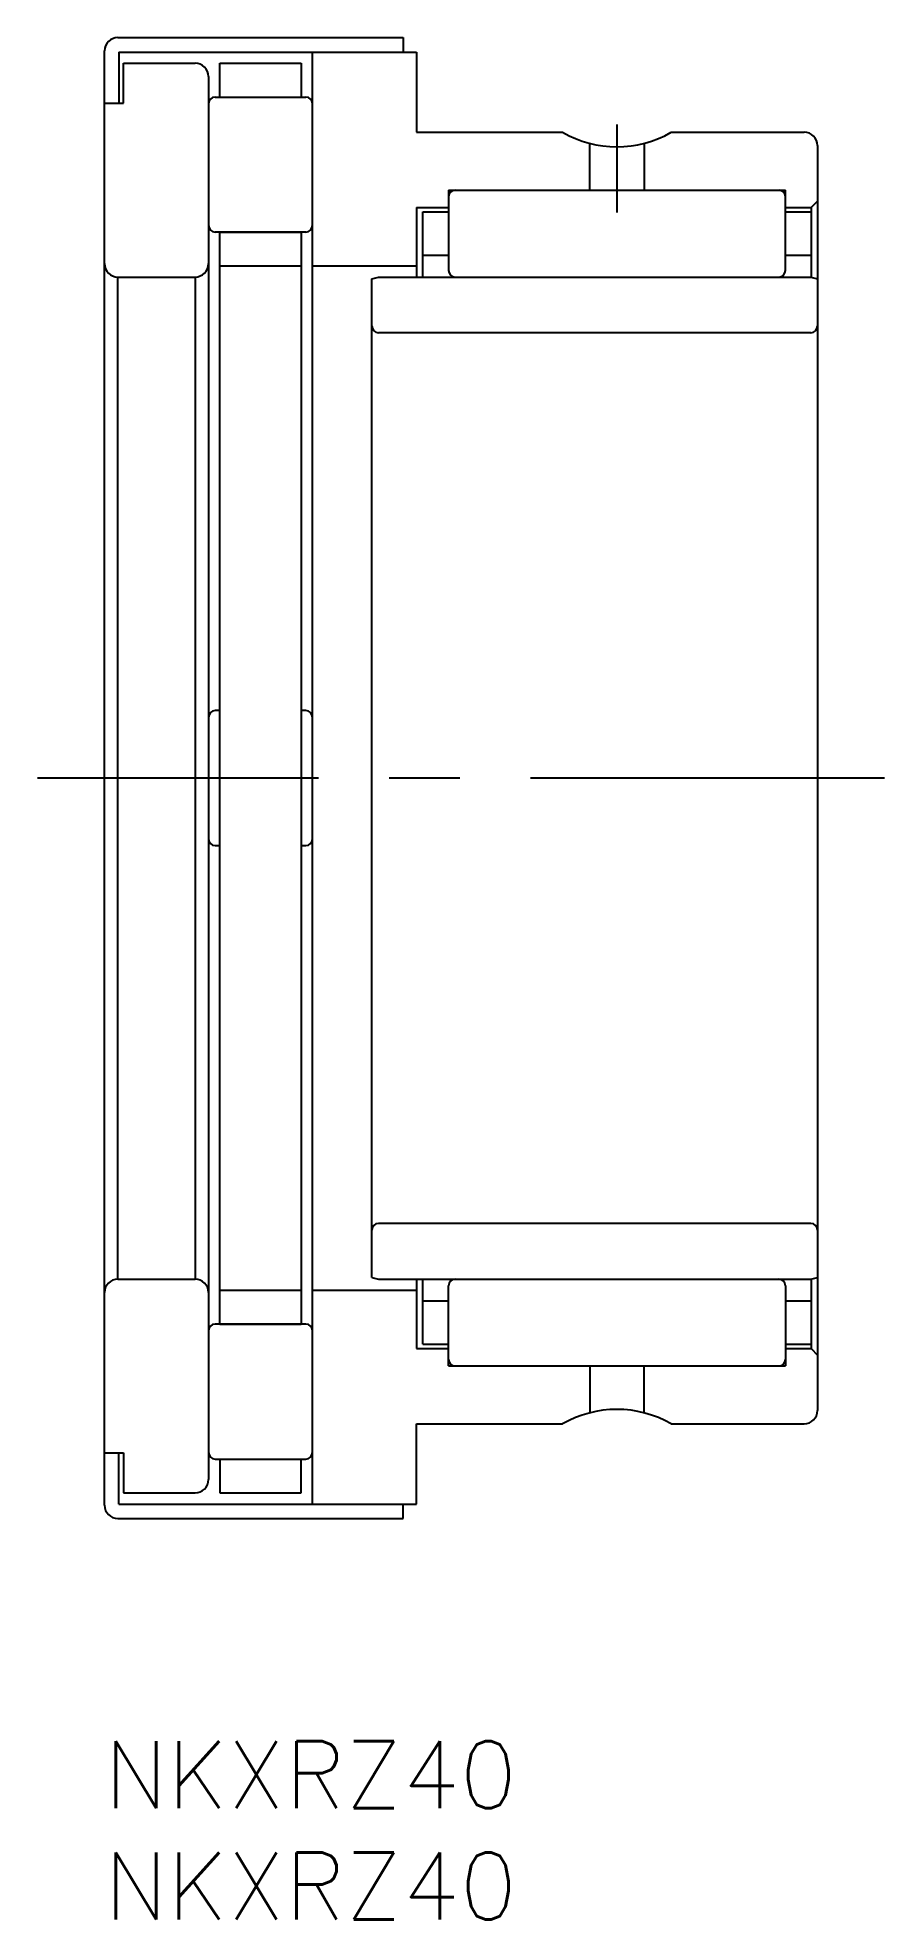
# Model space of a CAD drawing. Extents: x -3 to 35, y -8 to 76.5.
import ezdxf

# ---------------------------------------------------------------- set-up
doc = ezdxf.new("R2010")
doc.units = 0
doc.header["$LTSCALE"] = 0.5
doc.linetypes.add('CENTER', pattern=[50.8, 31.75, -6.35, 6.35, -6.35])
for name, color, linetype in [('MSM_CENTER', 1, 'CENTER'), ('MSM_CONTINUOUS', 7, 'CONTINUOUS'), ('MSM_PART_NUMBER', 7, 'CONTINUOUS')]:
    doc.layers.add(name, color=color, linetype=linetype)
doc.styles.get("Standard").update_dxf_attribs({"font": 'txt.shx', "height": 3, "bigfont": 'bigfont.shx'})

# ---------------------------------------------------------------- blocks, each defined once
blk = doc.blocks.new('*U2')
at = {"layer": 'MSM_PART_NUMBER'}
blk.add_text('NKXRZ40', height=3, dxfattribs=at).set_placement((0, -3))
blk = doc.blocks.new('*U3')
at = {"layer": 'MSM_PART_NUMBER'}
blk.add_text('NKXRZ40', height=3, dxfattribs=at).set_placement((0, -8))

msp = doc.modelspace()

# ---------------------------------------------------------------- linework, layer by layer
at = {"layer": 'MSM_CENTER'}
for p, q in [((23, 72.6), (23, 68.65)), ((35, 43.25), (-3, 43.25))]:
    msp.add_line(p, q, dxfattribs=at)
at = {"layer": 'MSM_CONTINUOUS'}
for p, q in [((0.6, 76.5), (13.4, 76.5)), ((13.4, 76.5), (13.4, 75.85)), ((0, 10.6), (0, 75.9)), ((0.65, 75.85), (14, 75.85)), ((0.65, 75.85), (0.65, 73.55)), ((0.85, 73.55), (0.85, 75.35)), ((0.85, 75.35), (4.067, 75.35)), ((5.18, 75.35), (8.82, 75.35)), ((5.18, 73.83), (5.18, 75.35)), ((8.82, 75.35), (8.82, 73.83)), ((9.334, 10.65), (9.334, 75.85)), ((14, 75.85), (14, 72.25)), ((4.667, 74.75), (4.667, 11.75)), ((0, 73.55), (0.85, 73.55)), ((4.967, 73.83), (9.034, 73.83)), ((14, 72.25), (20.561, 72.25)), ((25.439, 72.25), (31.4, 72.25)), ((21.78, 69.65), (21.78, 71.754)), ((24.22, 71.754), (24.22, 69.65)), ((32, 71.65), (32, 14.85)), ((15.44, 69.65), (15.44, 66.05)), ((15.44, 69.65), (30.56, 69.65)), ((30.56, 66.05), (30.56, 69.65)), ((14, 68.87), (15.44, 68.87)), ((14, 68.87), (14, 65.75)), ((14.288, 68.675), (15.44, 68.675)), ((14.288, 65.75), (14.288, 68.675)), ((30.56, 68.87), (31.712, 68.87)), ((30.56, 68.675), (31.712, 68.675)), ((31.712, 68.87), (32, 69.158)), ((31.712, 68.87), (31.712, 65.747)), ((9.034, 67.77), (4.967, 67.77)), ((5.18, 18.73), (5.18, 67.77)), ((5.18, 67.77), (8.82, 67.77)), ((8.82, 67.77), (8.82, 18.73)), ((5.18, 66.25), (8.82, 66.25)), ((9.334, 66.25), (14, 66.25)), ((14.288, 66.725), (15.44, 66.725)), ((30.56, 66.725), (31.712, 66.725)), ((0.6, 65.75), (4.067, 65.75)), ((0.6, 20.75), (0.6, 65.75)), ((4.067, 65.75), (4.067, 20.75)), ((12, 65.67), (12.3, 65.75)), ((12, 65.67), (12.3, 65.75)), ((12, 20.83), (12, 65.67)), ((12.3, 65.75), (31.7, 65.75)), ((31.7, 65.75), (32, 65.67)), ((31.7, 63.25), (12.3, 63.25)), ((5.18, 46.28), (4.967, 46.28)), ((9.034, 46.28), (8.82, 46.28)), ((4.967, 40.22), (5.18, 40.22)), ((8.82, 40.22), (9.034, 40.22)), ((31.7, 23.25), (12.3, 23.25)), ((0.6, 20.75), (4.067, 20.75)), ((12, 20.83), (12.3, 20.75)), ((12, 20.83), (12.3, 20.75)), ((12.3, 20.75), (31.7, 20.75)), ((14, 20.75), (14, 17.63)), ((14.288, 17.825), (14.288, 20.75)), ((15.44, 16.85), (15.44, 20.45)), ((30.56, 20.45), (30.56, 16.85)), ((31.7, 20.75), (32, 20.83)), ((31.712, 20.753), (31.712, 17.63)), ((5.18, 20.25), (8.82, 20.25)), ((9.334, 20.25), (14, 20.25)), ((14.288, 19.775), (15.44, 19.775)), ((30.56, 19.775), (31.712, 19.775)), ((9.034, 18.73), (4.967, 18.73)), ((5.18, 18.73), (8.82, 18.73)), ((14.288, 17.825), (15.44, 17.825)), ((30.56, 17.825), (31.712, 17.825)), ((14, 17.63), (15.44, 17.63)), ((30.56, 17.63), (31.712, 17.63)), ((31.712, 17.63), (32, 17.342)), ((15.44, 16.85), (30.56, 16.85)), ((21.78, 16.85), (21.78, 14.746)), ((24.22, 14.746), (24.22, 16.85)), ((14, 10.65), (14, 14.25)), ((14, 14.25), (20.561, 14.25)), ((25.439, 14.25), (31.4, 14.25)), ((0, 12.95), (0.85, 12.95)), ((0.65, 10.65), (0.65, 12.95)), ((0.85, 12.95), (0.85, 11.15)), ((4.967, 12.67), (9.034, 12.67)), ((5.18, 12.67), (5.18, 11.15)), ((8.82, 11.15), (8.82, 12.67)), ((0.85, 11.15), (4.067, 11.15)), ((5.18, 11.15), (8.82, 11.15)), ((0.65, 10.65), (14, 10.65)), ((13.4, 10), (13.4, 10.65)), ((0.6, 10), (13.4, 10))]:
    msp.add_line(p, q, dxfattribs=at)
for centre, radius, start, end in [((0.6, 75.9), 0.6, 90, 180), ((4.067, 74.75), 0.6, 0, 90), ((4.967, 73.53), 0.3, 90, 180), ((9.034, 73.53), 0.3, 0, 90), ((23, 76.5), 4.9, 240.15179, 299.84821), ((31.4, 71.65), 0.6, 0, 90), ((15.74, 69.35), 0.3, 90, 180), ((30.26, 69.35), 0.3, 0, 90), ((4.967, 68.07), 0.3, 180, 270), ((9.034, 68.07), 0.3, 270, 0), ((0.6, 66.35), 0.6, 180, 270), ((4.067, 66.35), 0.6, 270, 0), ((15.74, 66.05), 0.3, 180, 270), ((30.26, 66.05), 0.3, 270, 0), ((12.3, 63.55), 0.3, 180, 270), ((31.7, 63.55), 0.3, 270, 0), ((4.967, 45.98), 0.3, 90, 180), ((9.034, 45.98), 0.3, 0, 90), ((4.967, 40.52), 0.3, 180, 270), ((9.034, 40.52), 0.3, 270, 0), ((12.3, 22.95), 0.3, 90, 180), ((31.7, 22.95), 0.3, 0, 90), ((0.6, 20.15), 0.6, 90, 180), ((4.067, 20.15), 0.6, 0, 90), ((15.74, 20.45), 0.3, 90, 180), ((30.26, 20.45), 0.3, 0, 90), ((4.967, 18.43), 0.3, 90, 180), ((9.034, 18.43), 0.3, 0, 90), ((15.74, 17.15), 0.3, 180, 270), ((30.26, 17.15), 0.3, 270, 0), ((23, 10), 4.9, 60.15179, 119.84821), ((31.4, 14.85), 0.6, 270, 0), ((4.967, 12.97), 0.3, 180, 270), ((9.034, 12.97), 0.3, 270, 0), ((4.067, 11.75), 0.6, 270, 0), ((0.6, 10.6), 0.6, 180, 270)]:
    msp.add_arc(centre, radius, start, end, dxfattribs=at)

# ---------------------------------------------------------------- block references
for name in ['*U2', '*U3']:
    msp.add_blockref(name, (0, 0), dxfattribs=at)

doc.saveas('drawing.dxf')
